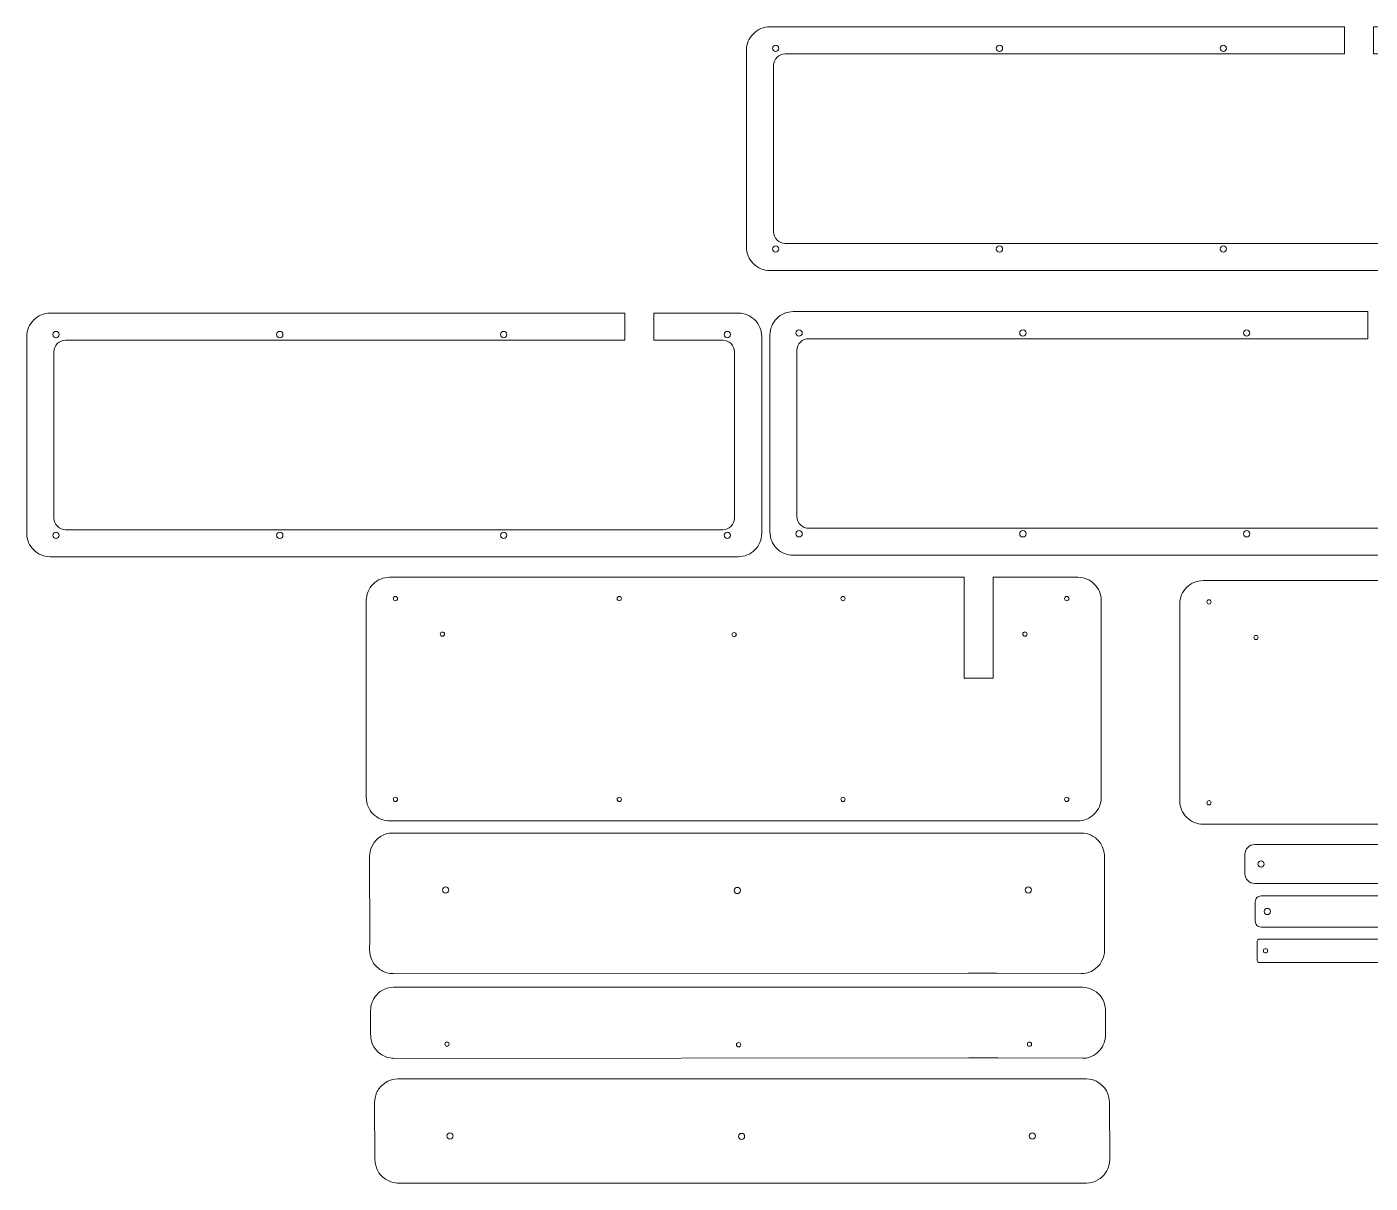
# Model space of a CAD drawing. Header units: centimetres. Extents: x -117 to 79, y -57 to 69.
# Drawn here: x -104.9 to -35.8, y -57.3 to 2.1 of the extents above; entities that cross this region are included whole.
import ezdxf

# ---------------------------------------------------------------- set-up
doc = ezdxf.new("R2010")
doc.units = ezdxf.units.CM
doc.header["$MEASUREMENT"] = 0
doc.layers.add('Layer 1', color=7, linetype='Continuous')

msp = doc.modelspace()

# ---------------------------------------------------------------- linework, layer by layer
at = {"layer": 'Layer 1', "lineweight": 9}
for points, knots in [([(-35.65264, 0.74889), (-35.65264, 0.74889), (-35.65264, 2.13889), (-35.65264, 2.13889), (-35.65264, 2.13889), (-31.30996, 2.13889), (-31.30996, 2.13889), (-30.9919, 2.13909), (-30.68678, 2.01294), (-30.46174, 1.78818), (-30.2367, 1.56342), (-30.11016, 1.25695), (-30.10995, 0.93889), (-30.10995, 0.93889), (-30.10995, -9.18611), (-30.10995, -9.18611), (-30.10975, -9.50417), (-30.23591, -9.80928), (-30.46067, -10.03432), (-30.68543, -10.25937), (-30.9919, -10.38591), (-31.30996, -10.38611), (-31.30996, -10.38611), (-66.67621, -10.38611), (-66.67621, -10.38611), (-66.99426, -10.38631), (-67.29938, -10.26016), (-67.52442, -10.0354), (-67.74946, -9.81064), (-67.876, -9.50417), (-67.87621, -9.18611), (-67.87621, -9.18611), (-67.87621, 0.93889), (-67.87621, 0.93889), (-67.87641, 1.25695), (-67.75025, 1.56206), (-67.52549, 1.7871), (-67.30073, 2.01215), (-66.99426, 2.13869), (-66.67621, 2.13889), (-66.67621, 2.13889), (-37.15264, 2.13889), (-37.15264, 2.13889), (-37.15264, 2.13889), (-37.15264, 0.74889), (-37.15264, 0.74889), (-37.15264, 0.74889), (-65.88621, 0.74889), (-65.88621, 0.74889), (-66.04544, 0.74879), (-66.1981, 0.68544), (-66.31063, 0.57277), (-66.42315, 0.46011), (-66.48631, 0.30812), (-66.48621, 0.14889), (-66.48621, 0.14889), (-66.48621, -8.39632), (-66.48621, -8.39632), (-66.4861, -8.55555), (-66.42275, -8.70822), (-66.31009, -8.82075), (-66.19743, -8.93327), (-66.04544, -8.99642), (-65.88621, -8.99632), (-65.88621, -8.99632), (-32.11182, -8.99632), (-32.11182, -8.99632), (-31.95259, -8.99622), (-31.79992, -8.93287), (-31.6874, -8.82021), (-31.57487, -8.70755), (-31.51172, -8.55555), (-31.51182, -8.39632), (-31.51182, -8.39632), (-31.51182, 0.14889), (-31.51182, 0.14889), (-31.51192, 0.30812), (-31.57527, 0.46079), (-31.68793, 0.57331), (-31.8006, 0.68583), (-31.95259, 0.74899), (-32.11182, 0.74889), (-32.11182, 0.74889), (-35.65264, 0.74889), (-35.65264, 0.74889)], [0, 0, 0, 0, 0.03571429, 0.03571429, 0.03571429, 0.07142857, 0.07142857, 0.07142857, 0.10714286, 0.10714286, 0.10714286, 0.14285714, 0.14285714, 0.14285714, 0.17857143, 0.17857143, 0.17857143, 0.21428571, 0.21428571, 0.21428571, 0.25, 0.25, 0.25, 0.28571429, 0.28571429, 0.28571429, 0.32142857, 0.32142857, 0.32142857, 0.35714286, 0.35714286, 0.35714286, 0.39285714, 0.39285714, 0.39285714, 0.42857143, 0.42857143, 0.42857143, 0.46428571, 0.46428571, 0.46428571, 0.5, 0.5, 0.5, 0.53571429, 0.53571429, 0.53571429, 0.57142857, 0.57142857, 0.57142857, 0.60714286, 0.60714286, 0.60714286, 0.64285714, 0.64285714, 0.64285714, 0.67857143, 0.67857143, 0.67857143, 0.71428571, 0.71428571, 0.71428571, 0.75, 0.75, 0.75, 0.78571429, 0.78571429, 0.78571429, 0.82142857, 0.82142857, 0.82142857, 0.85714286, 0.85714286, 0.85714286, 0.89285714, 0.89285714, 0.89285714, 0.92857143, 0.92857143, 0.92857143, 0.96428571, 0.96428571, 0.96428571, 1, 1, 1, 1]), ([(-66.21371, 1.03889), (-66.21371, 1.12864), (-66.28646, 1.20139), (-66.3762, 1.20139), (-66.46595, 1.20139), (-66.5387, 1.12864), (-66.5387, 1.03889), (-66.53871, 0.94914), (-66.46595, 0.87639), (-66.37621, 0.87639), (-66.28646, 0.87639), (-66.21371, 0.94914), (-66.21371, 1.03889)], [0, 0, 0, 0, 0.25, 0.25, 0.25, 0.5, 0.5, 0.5, 0.75, 0.75, 0.75, 1, 1, 1, 1]), ([(-54.71371, 1.03889), (-54.71371, 1.12864), (-54.78646, 1.20139), (-54.8762, 1.20139), (-54.96595, 1.20139), (-55.0387, 1.12864), (-55.0387, 1.03889), (-55.03871, 0.94914), (-54.96595, 0.87639), (-54.87621, 0.87639), (-54.78646, 0.87639), (-54.71371, 0.94914), (-54.71371, 1.03889)], [0, 0, 0, 0, 0.25, 0.25, 0.25, 0.5, 0.5, 0.5, 0.75, 0.75, 0.75, 1, 1, 1, 1]), ([(-43.21371, 1.03889), (-43.21371, 1.12864), (-43.28646, 1.20139), (-43.3762, 1.20139), (-43.46595, 1.20139), (-43.5387, 1.12864), (-43.5387, 1.03889), (-43.53871, 0.94914), (-43.46595, 0.87639), (-43.37621, 0.87639), (-43.28646, 0.87639), (-43.21371, 0.94914), (-43.21371, 1.03889)], [0, 0, 0, 0, 0.25, 0.25, 0.25, 0.5, 0.5, 0.5, 0.75, 0.75, 0.75, 1, 1, 1, 1]), ([(-66.21371, -9.28111), (-66.21371, -9.19136), (-66.28646, -9.11861), (-66.3762, -9.11861), (-66.46595, -9.11861), (-66.5387, -9.19136), (-66.5387, -9.28111), (-66.53871, -9.37086), (-66.46595, -9.44361), (-66.37621, -9.44361), (-66.28646, -9.44361), (-66.21371, -9.37086), (-66.21371, -9.28111)], [0, 0, 0, 0, 0.25, 0.25, 0.25, 0.5, 0.5, 0.5, 0.75, 0.75, 0.75, 1, 1, 1, 1]), ([(-54.71371, -9.28111), (-54.71371, -9.19136), (-54.78646, -9.11861), (-54.8762, -9.11861), (-54.96595, -9.11861), (-55.0387, -9.19136), (-55.0387, -9.28111), (-55.03871, -9.37086), (-54.96595, -9.44361), (-54.87621, -9.44361), (-54.78646, -9.44361), (-54.71371, -9.37086), (-54.71371, -9.28111)], [0, 0, 0, 0, 0.25, 0.25, 0.25, 0.5, 0.5, 0.5, 0.75, 0.75, 0.75, 1, 1, 1, 1]), ([(-43.21371, -9.28111), (-43.21371, -9.19136), (-43.28646, -9.11861), (-43.3762, -9.11861), (-43.46595, -9.11861), (-43.5387, -9.19136), (-43.5387, -9.28111), (-43.53871, -9.37086), (-43.46595, -9.44361), (-43.37621, -9.44361), (-43.28646, -9.44361), (-43.21371, -9.37086), (-43.21371, -9.28111)], [0, 0, 0, 0, 0.25, 0.25, 0.25, 0.5, 0.5, 0.5, 0.75, 0.75, 0.75, 1, 1, 1, 1]), ([(-72.63907, -13.96625), (-72.63907, -13.96625), (-72.63907, -12.57625), (-72.63907, -12.57625), (-72.63907, -12.57625), (-68.29639, -12.57625), (-68.29639, -12.57625), (-67.97833, -12.57605), (-67.67321, -12.7022), (-67.44817, -12.92696), (-67.22313, -13.15172), (-67.09659, -13.45819), (-67.09638, -13.77625), (-67.09638, -13.77625), (-67.09638, -23.90125), (-67.09638, -23.90125), (-67.09618, -24.21931), (-67.22234, -24.52442), (-67.4471, -24.74946), (-67.67186, -24.97451), (-67.97833, -25.10105), (-68.29639, -25.10125), (-68.29639, -25.10125), (-103.66264, -25.10125), (-103.66264, -25.10125), (-103.98069, -25.10145), (-104.28581, -24.9753), (-104.51085, -24.75054), (-104.73589, -24.52578), (-104.86243, -24.21931), (-104.86264, -23.90125), (-104.86264, -23.90125), (-104.86264, -13.77625), (-104.86264, -13.77625), (-104.86284, -13.45819), (-104.73668, -13.15308), (-104.51192, -12.92804), (-104.28716, -12.70299), (-103.98069, -12.57645), (-103.66264, -12.57625), (-103.66264, -12.57625), (-74.13907, -12.57625), (-74.13907, -12.57625), (-74.13907, -12.57625), (-74.13907, -13.96625), (-74.13907, -13.96625), (-74.13907, -13.96625), (-102.87264, -13.96625), (-102.87264, -13.96625), (-103.03187, -13.96635), (-103.18453, -14.0297), (-103.29706, -14.14237), (-103.40958, -14.25503), (-103.47274, -14.40702), (-103.47264, -14.56625), (-103.47264, -14.56625), (-103.47264, -23.11146), (-103.47264, -23.11146), (-103.47253, -23.27069), (-103.40918, -23.42336), (-103.29652, -23.53589), (-103.18386, -23.64841), (-103.03187, -23.71156), (-102.87264, -23.71146), (-102.87264, -23.71146), (-69.09825, -23.71146), (-69.09825, -23.71146), (-68.93902, -23.71136), (-68.78635, -23.64801), (-68.67383, -23.53535), (-68.5613, -23.42269), (-68.49815, -23.27069), (-68.49825, -23.11146), (-68.49825, -23.11146), (-68.49825, -14.56625), (-68.49825, -14.56625), (-68.49835, -14.40702), (-68.5617, -14.25435), (-68.67436, -14.14183), (-68.78703, -14.02931), (-68.93902, -13.96615), (-69.09825, -13.96625), (-69.09825, -13.96625), (-72.63907, -13.96625), (-72.63907, -13.96625)], [0, 0, 0, 0, 0.03571429, 0.03571429, 0.03571429, 0.07142857, 0.07142857, 0.07142857, 0.10714286, 0.10714286, 0.10714286, 0.14285714, 0.14285714, 0.14285714, 0.17857143, 0.17857143, 0.17857143, 0.21428571, 0.21428571, 0.21428571, 0.25, 0.25, 0.25, 0.28571429, 0.28571429, 0.28571429, 0.32142857, 0.32142857, 0.32142857, 0.35714286, 0.35714286, 0.35714286, 0.39285714, 0.39285714, 0.39285714, 0.42857143, 0.42857143, 0.42857143, 0.46428571, 0.46428571, 0.46428571, 0.5, 0.5, 0.5, 0.53571429, 0.53571429, 0.53571429, 0.57142857, 0.57142857, 0.57142857, 0.60714286, 0.60714286, 0.60714286, 0.64285714, 0.64285714, 0.64285714, 0.67857143, 0.67857143, 0.67857143, 0.71428571, 0.71428571, 0.71428571, 0.75, 0.75, 0.75, 0.78571429, 0.78571429, 0.78571429, 0.82142857, 0.82142857, 0.82142857, 0.85714286, 0.85714286, 0.85714286, 0.89285714, 0.89285714, 0.89285714, 0.92857143, 0.92857143, 0.92857143, 0.96428571, 0.96428571, 0.96428571, 1, 1, 1, 1]), ([(-34.45146, -13.89092), (-34.45146, -13.89092), (-34.45146, -12.50092), (-34.45146, -12.50092), (-34.45146, -12.50092), (-30.10878, -12.50092), (-30.10878, -12.50092), (-29.79072, -12.50072), (-29.4856, -12.62687), (-29.26056, -12.85163), (-29.03552, -13.07639), (-28.90898, -13.38286), (-28.90877, -13.70092), (-28.90877, -13.70092), (-28.90877, -23.82592), (-28.90877, -23.82592), (-28.90857, -24.14398), (-29.03473, -24.44909), (-29.25949, -24.67413), (-29.48425, -24.89918), (-29.79072, -25.02572), (-30.10878, -25.02592), (-30.10878, -25.02592), (-65.47503, -25.02592), (-65.47503, -25.02592), (-65.79308, -25.02612), (-66.0982, -24.89997), (-66.32324, -24.67521), (-66.54828, -24.45045), (-66.67482, -24.14398), (-66.67503, -23.82592), (-66.67503, -23.82592), (-66.67503, -13.70092), (-66.67503, -13.70092), (-66.67523, -13.38286), (-66.54907, -13.07775), (-66.32431, -12.85271), (-66.09955, -12.62766), (-65.79308, -12.50112), (-65.47503, -12.50092), (-65.47503, -12.50092), (-35.95146, -12.50092), (-35.95146, -12.50092), (-35.95146, -12.50092), (-35.95146, -13.89092), (-35.95146, -13.89092), (-35.95146, -13.89092), (-64.68503, -13.89092), (-64.68503, -13.89092), (-64.84426, -13.89102), (-64.99692, -13.95437), (-65.10945, -14.06704), (-65.22197, -14.1797), (-65.28513, -14.33169), (-65.28503, -14.49092), (-65.28503, -14.49092), (-65.28503, -23.03613), (-65.28503, -23.03613), (-65.28492, -23.19536), (-65.22157, -23.34803), (-65.10891, -23.46056), (-64.99625, -23.57308), (-64.84426, -23.63623), (-64.68503, -23.63613), (-64.68503, -23.63613), (-30.91064, -23.63613), (-30.91064, -23.63613), (-30.75141, -23.63603), (-30.59874, -23.57268), (-30.48622, -23.46002), (-30.37369, -23.34736), (-30.31054, -23.19536), (-30.31064, -23.03613), (-30.31064, -23.03613), (-30.31064, -14.49092), (-30.31064, -14.49092), (-30.31074, -14.33169), (-30.37409, -14.17902), (-30.48675, -14.0665), (-30.59942, -13.95398), (-30.75141, -13.89082), (-30.91064, -13.89092), (-30.91064, -13.89092), (-34.45146, -13.89092), (-34.45146, -13.89092)], [0, 0, 0, 0, 0.03571429, 0.03571429, 0.03571429, 0.07142857, 0.07142857, 0.07142857, 0.10714286, 0.10714286, 0.10714286, 0.14285714, 0.14285714, 0.14285714, 0.17857143, 0.17857143, 0.17857143, 0.21428571, 0.21428571, 0.21428571, 0.25, 0.25, 0.25, 0.28571429, 0.28571429, 0.28571429, 0.32142857, 0.32142857, 0.32142857, 0.35714286, 0.35714286, 0.35714286, 0.39285714, 0.39285714, 0.39285714, 0.42857143, 0.42857143, 0.42857143, 0.46428571, 0.46428571, 0.46428571, 0.5, 0.5, 0.5, 0.53571429, 0.53571429, 0.53571429, 0.57142857, 0.57142857, 0.57142857, 0.60714286, 0.60714286, 0.60714286, 0.64285714, 0.64285714, 0.64285714, 0.67857143, 0.67857143, 0.67857143, 0.71428571, 0.71428571, 0.71428571, 0.75, 0.75, 0.75, 0.78571429, 0.78571429, 0.78571429, 0.82142857, 0.82142857, 0.82142857, 0.85714286, 0.85714286, 0.85714286, 0.89285714, 0.89285714, 0.89285714, 0.92857143, 0.92857143, 0.92857143, 0.96428571, 0.96428571, 0.96428571, 1, 1, 1, 1]), ([(-103.20014, -13.67625), (-103.20014, -13.5865), (-103.27289, -13.51375), (-103.36263, -13.51375), (-103.45238, -13.51375), (-103.52513, -13.5865), (-103.52513, -13.67625), (-103.52514, -13.766), (-103.45238, -13.83875), (-103.36264, -13.83875), (-103.27289, -13.83875), (-103.20014, -13.766), (-103.20014, -13.67625)], [0, 0, 0, 0, 0.25, 0.25, 0.25, 0.5, 0.5, 0.5, 0.75, 0.75, 0.75, 1, 1, 1, 1]), ([(-91.70014, -13.67625), (-91.70014, -13.5865), (-91.77289, -13.51375), (-91.86263, -13.51375), (-91.95238, -13.51375), (-92.02513, -13.5865), (-92.02513, -13.67625), (-92.02514, -13.766), (-91.95238, -13.83875), (-91.86264, -13.83875), (-91.77289, -13.83875), (-91.70014, -13.766), (-91.70014, -13.67625)], [0, 0, 0, 0, 0.25, 0.25, 0.25, 0.5, 0.5, 0.5, 0.75, 0.75, 0.75, 1, 1, 1, 1]), ([(-80.20014, -13.67625), (-80.20014, -13.5865), (-80.27289, -13.51375), (-80.36263, -13.51375), (-80.45238, -13.51375), (-80.52513, -13.5865), (-80.52513, -13.67625), (-80.52514, -13.766), (-80.45238, -13.83875), (-80.36264, -13.83875), (-80.27289, -13.83875), (-80.20014, -13.766), (-80.20014, -13.67625)], [0, 0, 0, 0, 0.25, 0.25, 0.25, 0.5, 0.5, 0.5, 0.75, 0.75, 0.75, 1, 1, 1, 1]), ([(-68.70014, -13.67625), (-68.70014, -13.5865), (-68.77289, -13.51375), (-68.86263, -13.51375), (-68.95238, -13.51375), (-69.02513, -13.5865), (-69.02513, -13.67625), (-69.02514, -13.766), (-68.95238, -13.83875), (-68.86264, -13.83875), (-68.77289, -13.83875), (-68.70014, -13.766), (-68.70014, -13.67625)], [0, 0, 0, 0, 0.25, 0.25, 0.25, 0.5, 0.5, 0.5, 0.75, 0.75, 0.75, 1, 1, 1, 1]), ([(-65.01253, -13.60092), (-65.01253, -13.51117), (-65.08528, -13.43842), (-65.17502, -13.43842), (-65.26477, -13.43842), (-65.33752, -13.51117), (-65.33752, -13.60092), (-65.33753, -13.69067), (-65.26477, -13.76342), (-65.17503, -13.76342), (-65.08528, -13.76342), (-65.01253, -13.69067), (-65.01253, -13.60092)], [0, 0, 0, 0, 0.25, 0.25, 0.25, 0.5, 0.5, 0.5, 0.75, 0.75, 0.75, 1, 1, 1, 1]), ([(-53.51253, -13.60092), (-53.51253, -13.51117), (-53.58528, -13.43842), (-53.67502, -13.43842), (-53.76477, -13.43842), (-53.83752, -13.51117), (-53.83752, -13.60092), (-53.83753, -13.69067), (-53.76477, -13.76342), (-53.67503, -13.76342), (-53.58528, -13.76342), (-53.51253, -13.69067), (-53.51253, -13.60092)], [0, 0, 0, 0, 0.25, 0.25, 0.25, 0.5, 0.5, 0.5, 0.75, 0.75, 0.75, 1, 1, 1, 1]), ([(-42.01253, -13.60092), (-42.01253, -13.51117), (-42.08528, -13.43842), (-42.17502, -13.43842), (-42.26477, -13.43842), (-42.33752, -13.51117), (-42.33752, -13.60092), (-42.33753, -13.69067), (-42.26477, -13.76342), (-42.17503, -13.76342), (-42.08528, -13.76342), (-42.01253, -13.69067), (-42.01253, -13.60092)], [0, 0, 0, 0, 0.25, 0.25, 0.25, 0.5, 0.5, 0.5, 0.75, 0.75, 0.75, 1, 1, 1, 1]), ([(-103.20014, -23.99625), (-103.20014, -23.9065), (-103.27289, -23.83375), (-103.36263, -23.83375), (-103.45238, -23.83375), (-103.52513, -23.9065), (-103.52513, -23.99625), (-103.52514, -24.086), (-103.45238, -24.15875), (-103.36264, -24.15875), (-103.27289, -24.15875), (-103.20014, -24.086), (-103.20014, -23.99625)], [0, 0, 0, 0, 0.25, 0.25, 0.25, 0.5, 0.5, 0.5, 0.75, 0.75, 0.75, 1, 1, 1, 1]), ([(-91.70014, -23.99625), (-91.70014, -23.9065), (-91.77289, -23.83375), (-91.86263, -23.83375), (-91.95238, -23.83375), (-92.02513, -23.9065), (-92.02513, -23.99625), (-92.02514, -24.086), (-91.95238, -24.15875), (-91.86264, -24.15875), (-91.77289, -24.15875), (-91.70014, -24.086), (-91.70014, -23.99625)], [0, 0, 0, 0, 0.25, 0.25, 0.25, 0.5, 0.5, 0.5, 0.75, 0.75, 0.75, 1, 1, 1, 1]), ([(-80.20014, -23.99625), (-80.20014, -23.9065), (-80.27289, -23.83375), (-80.36263, -23.83375), (-80.45238, -23.83375), (-80.52513, -23.9065), (-80.52513, -23.99625), (-80.52514, -24.086), (-80.45238, -24.15875), (-80.36264, -24.15875), (-80.27289, -24.15875), (-80.20014, -24.086), (-80.20014, -23.99625)], [0, 0, 0, 0, 0.25, 0.25, 0.25, 0.5, 0.5, 0.5, 0.75, 0.75, 0.75, 1, 1, 1, 1]), ([(-68.70014, -23.99625), (-68.70014, -23.9065), (-68.77289, -23.83375), (-68.86263, -23.83375), (-68.95238, -23.83375), (-69.02513, -23.9065), (-69.02513, -23.99625), (-69.02514, -24.086), (-68.95238, -24.15875), (-68.86264, -24.15875), (-68.77289, -24.15875), (-68.70014, -24.086), (-68.70014, -23.99625)], [0, 0, 0, 0, 0.25, 0.25, 0.25, 0.5, 0.5, 0.5, 0.75, 0.75, 0.75, 1, 1, 1, 1]), ([(-65.01253, -23.92092), (-65.01253, -23.83117), (-65.08528, -23.75842), (-65.17502, -23.75842), (-65.26477, -23.75842), (-65.33752, -23.83117), (-65.33752, -23.92092), (-65.33753, -24.01067), (-65.26477, -24.08342), (-65.17503, -24.08342), (-65.08528, -24.08342), (-65.01253, -24.01067), (-65.01253, -23.92092)], [0, 0, 0, 0, 0.25, 0.25, 0.25, 0.5, 0.5, 0.5, 0.75, 0.75, 0.75, 1, 1, 1, 1]), ([(-53.51253, -23.92092), (-53.51253, -23.83117), (-53.58528, -23.75842), (-53.67502, -23.75842), (-53.76477, -23.75842), (-53.83752, -23.83117), (-53.83752, -23.92092), (-53.83753, -24.01067), (-53.76477, -24.08342), (-53.67503, -24.08342), (-53.58528, -24.08342), (-53.51253, -24.01067), (-53.51253, -23.92092)], [0, 0, 0, 0, 0.25, 0.25, 0.25, 0.5, 0.5, 0.5, 0.75, 0.75, 0.75, 1, 1, 1, 1]), ([(-42.01253, -23.92092), (-42.01253, -23.83117), (-42.08528, -23.75842), (-42.17502, -23.75842), (-42.26477, -23.75842), (-42.33752, -23.83117), (-42.33752, -23.92092), (-42.33753, -24.01067), (-42.26477, -24.08342), (-42.17503, -24.08342), (-42.08528, -24.08342), (-42.01253, -24.01067), (-42.01253, -23.92092)], [0, 0, 0, 0, 0.25, 0.25, 0.25, 0.5, 0.5, 0.5, 0.75, 0.75, 0.75, 1, 1, 1, 1]), ([(-56.6948, -26.15343), (-56.6948, -26.15343), (-56.6948, -31.34617), (-56.6948, -31.34617), (-56.6948, -31.34617), (-55.1948, -31.34617), (-55.1948, -31.34617), (-55.1948, -31.34617), (-55.1948, -26.15343), (-55.1948, -26.15343), (-55.1948, -26.15343), (-50.85212, -26.15343), (-50.85212, -26.15343), (-50.53406, -26.15323), (-50.22894, -26.27938), (-50.0039, -26.50414), (-49.77886, -26.7289), (-49.65232, -27.03537), (-49.65211, -27.35343), (-49.65211, -27.35343), (-49.65211, -37.47843), (-49.65211, -37.47843), (-49.65191, -37.79649), (-49.77807, -38.1016), (-50.00283, -38.32664), (-50.22759, -38.55169), (-50.53406, -38.67823), (-50.85212, -38.67843), (-50.85212, -38.67843), (-86.21837, -38.67843), (-86.21837, -38.67843), (-86.53642, -38.67863), (-86.84154, -38.55248), (-87.06658, -38.32772), (-87.29162, -38.10296), (-87.41816, -37.79649), (-87.41837, -37.47843), (-87.41837, -37.47843), (-87.41837, -27.35343), (-87.41837, -27.35343), (-87.41857, -27.03537), (-87.29241, -26.73026), (-87.06765, -26.50522), (-86.84289, -26.28017), (-86.53642, -26.15363), (-86.21837, -26.15343), (-86.21837, -26.15343), (-56.6948, -26.15343), (-56.6948, -26.15343)], [0, 0, 0, 0, 0.0625, 0.0625, 0.0625, 0.125, 0.125, 0.125, 0.1875, 0.1875, 0.1875, 0.25, 0.25, 0.25, 0.3125, 0.3125, 0.3125, 0.375, 0.375, 0.375, 0.4375, 0.4375, 0.4375, 0.5, 0.5, 0.5, 0.5625, 0.5625, 0.5625, 0.625, 0.625, 0.625, 0.6875, 0.6875, 0.6875, 0.75, 0.75, 0.75, 0.8125, 0.8125, 0.8125, 0.875, 0.875, 0.875, 0.9375, 0.9375, 0.9375, 1, 1, 1, 1]), ([(-14.88382, -26.32466), (-14.88382, -26.32466), (-14.88382, -29.05015), (-14.88382, -29.05015), (-14.88382, -29.05015), (-13.38382, -29.05015), (-13.38382, -29.05015), (-13.38382, -29.05015), (-13.38382, -26.32466), (-13.38382, -26.32466), (-13.38382, -26.32466), (-9.04114, -26.32466), (-9.04114, -26.32466), (-8.72308, -26.32446), (-8.41796, -26.45061), (-8.19292, -26.67537), (-7.96788, -26.90013), (-7.84134, -27.2066), (-7.84113, -27.52466), (-7.84113, -27.52466), (-7.84113, -37.64966), (-7.84113, -37.64966), (-7.84093, -37.96772), (-7.96709, -38.27283), (-8.19185, -38.49787), (-8.41661, -38.72292), (-8.72308, -38.84946), (-9.04114, -38.84966), (-9.04114, -38.84966), (-44.40739, -38.84966), (-44.40739, -38.84966), (-44.72544, -38.84986), (-45.03056, -38.72371), (-45.2556, -38.49895), (-45.48064, -38.27419), (-45.60718, -37.96772), (-45.60739, -37.64966), (-45.60739, -37.64966), (-45.60739, -27.52466), (-45.60739, -27.52466), (-45.60759, -27.2066), (-45.48143, -26.90149), (-45.25667, -26.67645), (-45.03191, -26.4514), (-44.72544, -26.32486), (-44.40739, -26.32466), (-44.40739, -26.32466), (-14.88382, -26.32466), (-14.88382, -26.32466)], [0, 0, 0, 0, 0.0625, 0.0625, 0.0625, 0.125, 0.125, 0.125, 0.1875, 0.1875, 0.1875, 0.25, 0.25, 0.25, 0.3125, 0.3125, 0.3125, 0.375, 0.375, 0.375, 0.4375, 0.4375, 0.4375, 0.5, 0.5, 0.5, 0.5625, 0.5625, 0.5625, 0.625, 0.625, 0.625, 0.6875, 0.6875, 0.6875, 0.75, 0.75, 0.75, 0.8125, 0.8125, 0.8125, 0.875, 0.875, 0.875, 0.9375, 0.9375, 0.9375, 1, 1, 1, 1]), ([(-85.80837, -27.25343), (-85.80837, -27.19268), (-85.85762, -27.14343), (-85.91837, -27.14343), (-85.97912, -27.14343), (-86.02837, -27.19268), (-86.02837, -27.25343), (-86.02837, -27.31418), (-85.97912, -27.36343), (-85.91837, -27.36343), (-85.85762, -27.36343), (-85.80837, -27.31418), (-85.80837, -27.25343)], [0, 0, 0, 0, 0.25, 0.25, 0.25, 0.5, 0.5, 0.5, 0.75, 0.75, 0.75, 1, 1, 1, 1]), ([(-74.30837, -27.25343), (-74.30837, -27.19268), (-74.35762, -27.14343), (-74.41837, -27.14343), (-74.47912, -27.14343), (-74.52837, -27.19268), (-74.52837, -27.25343), (-74.52837, -27.31418), (-74.47912, -27.36343), (-74.41837, -27.36343), (-74.35762, -27.36343), (-74.30837, -27.31418), (-74.30837, -27.25343)], [0, 0, 0, 0, 0.25, 0.25, 0.25, 0.5, 0.5, 0.5, 0.75, 0.75, 0.75, 1, 1, 1, 1]), ([(-62.80837, -27.25343), (-62.80837, -27.19268), (-62.85762, -27.14343), (-62.91837, -27.14343), (-62.97912, -27.14343), (-63.02837, -27.19268), (-63.02837, -27.25343), (-63.02837, -27.31418), (-62.97912, -27.36343), (-62.91837, -27.36343), (-62.85762, -27.36343), (-62.80837, -27.31418), (-62.80837, -27.25343)], [0, 0, 0, 0, 0.25, 0.25, 0.25, 0.5, 0.5, 0.5, 0.75, 0.75, 0.75, 1, 1, 1, 1]), ([(-51.30837, -27.25343), (-51.30837, -27.19268), (-51.35762, -27.14343), (-51.41837, -27.14343), (-51.47912, -27.14343), (-51.52837, -27.19268), (-51.52837, -27.25343), (-51.52837, -27.31418), (-51.47912, -27.36343), (-51.41837, -27.36343), (-51.35762, -27.36343), (-51.30837, -27.31418), (-51.30837, -27.25343)], [0, 0, 0, 0, 0.25, 0.25, 0.25, 0.5, 0.5, 0.5, 0.75, 0.75, 0.75, 1, 1, 1, 1]), ([(-43.99739, -27.42466), (-43.99739, -27.36391), (-44.04664, -27.31466), (-44.10739, -27.31466), (-44.16814, -27.31466), (-44.21739, -27.36391), (-44.21739, -27.42466), (-44.21739, -27.48541), (-44.16814, -27.53466), (-44.10739, -27.53466), (-44.04664, -27.53466), (-43.99739, -27.48541), (-43.99739, -27.42466)], [0, 0, 0, 0, 0.25, 0.25, 0.25, 0.5, 0.5, 0.5, 0.75, 0.75, 0.75, 1, 1, 1, 1]), ([(-83.39332, -29.07892), (-83.39332, -29.01817), (-83.44257, -28.96892), (-83.50332, -28.96892), (-83.56407, -28.96892), (-83.61332, -29.01817), (-83.61332, -29.07892), (-83.61332, -29.13967), (-83.56407, -29.18892), (-83.50332, -29.18892), (-83.44257, -29.18892), (-83.39332, -29.13967), (-83.39332, -29.07892)], [0, 0, 0, 0, 0.25, 0.25, 0.25, 0.5, 0.5, 0.5, 0.75, 0.75, 0.75, 1, 1, 1, 1]), ([(-53.45716, -29.07892), (-53.45716, -29.01817), (-53.50641, -28.96892), (-53.56716, -28.96892), (-53.62791, -28.96892), (-53.67716, -29.01817), (-53.67716, -29.07892), (-53.67716, -29.13967), (-53.62791, -29.18892), (-53.56716, -29.18892), (-53.50641, -29.18892), (-53.45716, -29.13967), (-53.45716, -29.07892)], [0, 0, 0, 0, 0.25, 0.25, 0.25, 0.5, 0.5, 0.5, 0.75, 0.75, 0.75, 1, 1, 1, 1]), ([(-68.40659, -29.10705), (-68.40659, -29.0463), (-68.45584, -28.99705), (-68.51659, -28.99705), (-68.57734, -28.99705), (-68.62659, -29.0463), (-68.62659, -29.10705), (-68.62659, -29.1678), (-68.57734, -29.21705), (-68.51659, -29.21705), (-68.45584, -29.21705), (-68.40659, -29.1678), (-68.40659, -29.10705)], [0, 0, 0, 0, 0.25, 0.25, 0.25, 0.5, 0.5, 0.5, 0.75, 0.75, 0.75, 1, 1, 1, 1]), ([(-41.58234, -29.25015), (-41.58234, -29.1894), (-41.63159, -29.14015), (-41.69234, -29.14015), (-41.75309, -29.14015), (-41.80234, -29.1894), (-41.80234, -29.25015), (-41.80234, -29.3109), (-41.75309, -29.36015), (-41.69234, -29.36015), (-41.63159, -29.36015), (-41.58234, -29.3109), (-41.58234, -29.25015)], [0, 0, 0, 0, 0.25, 0.25, 0.25, 0.5, 0.5, 0.5, 0.75, 0.75, 0.75, 1, 1, 1, 1]), ([(-85.80837, -37.57343), (-85.80837, -37.51268), (-85.85762, -37.46343), (-85.91837, -37.46343), (-85.97912, -37.46343), (-86.02837, -37.51268), (-86.02837, -37.57343), (-86.02837, -37.63418), (-85.97912, -37.68343), (-85.91837, -37.68343), (-85.85762, -37.68343), (-85.80837, -37.63418), (-85.80837, -37.57343)], [0, 0, 0, 0, 0.25, 0.25, 0.25, 0.5, 0.5, 0.5, 0.75, 0.75, 0.75, 1, 1, 1, 1]), ([(-74.30837, -37.57343), (-74.30837, -37.51268), (-74.35762, -37.46343), (-74.41837, -37.46343), (-74.47912, -37.46343), (-74.52837, -37.51268), (-74.52837, -37.57343), (-74.52837, -37.63418), (-74.47912, -37.68343), (-74.41837, -37.68343), (-74.35762, -37.68343), (-74.30837, -37.63418), (-74.30837, -37.57343)], [0, 0, 0, 0, 0.25, 0.25, 0.25, 0.5, 0.5, 0.5, 0.75, 0.75, 0.75, 1, 1, 1, 1]), ([(-62.80837, -37.57343), (-62.80837, -37.51268), (-62.85762, -37.46343), (-62.91837, -37.46343), (-62.97912, -37.46343), (-63.02837, -37.51268), (-63.02837, -37.57343), (-63.02837, -37.63418), (-62.97912, -37.68343), (-62.91837, -37.68343), (-62.85762, -37.68343), (-62.80837, -37.63418), (-62.80837, -37.57343)], [0, 0, 0, 0, 0.25, 0.25, 0.25, 0.5, 0.5, 0.5, 0.75, 0.75, 0.75, 1, 1, 1, 1]), ([(-51.30837, -37.57343), (-51.30837, -37.51268), (-51.35762, -37.46343), (-51.41837, -37.46343), (-51.47912, -37.46343), (-51.52837, -37.51268), (-51.52837, -37.57343), (-51.52837, -37.63418), (-51.47912, -37.68343), (-51.41837, -37.68343), (-51.35762, -37.68343), (-51.30837, -37.63418), (-51.30837, -37.57343)], [0, 0, 0, 0, 0.25, 0.25, 0.25, 0.5, 0.5, 0.5, 0.75, 0.75, 0.75, 1, 1, 1, 1]), ([(-43.99739, -37.74466), (-43.99739, -37.68391), (-44.04664, -37.63466), (-44.10739, -37.63466), (-44.16814, -37.63466), (-44.21739, -37.68391), (-44.21739, -37.74466), (-44.21739, -37.80541), (-44.16814, -37.85466), (-44.10739, -37.85466), (-44.04664, -37.85466), (-43.99739, -37.80541), (-43.99739, -37.74466)], [0, 0, 0, 0, 0.25, 0.25, 0.25, 0.5, 0.5, 0.5, 0.75, 0.75, 0.75, 1, 1, 1, 1]), ([(-56.50932, -46.51427), (-56.50932, -46.51427), (-56.50932, -46.51427), (-56.50932, -46.51427), (-56.50932, -46.51427), (-55.00932, -46.51427), (-55.00932, -46.51427), (-55.00932, -46.51427), (-55.00932, -46.51427), (-55.00932, -46.51427), (-55.00932, -46.51427), (-50.68101, -46.53224), (-50.68101, -46.53224), (-50.36243, -46.53235), (-50.11707, -46.41531), (-49.93695, -46.27412), (-49.59807, -46.0085), (-49.48133, -45.60113), (-49.481, -45.33224), (-49.481, -45.33224), (-49.48102, -40.50302), (-49.48102, -40.50302), (-49.48081, -40.31615), (-49.55794, -39.9778), (-49.7637, -39.72894), (-49.97823, -39.46948), (-50.32843, -39.30317), (-50.66664, -39.30303), (-50.66664, -39.30303), (-86.04728, -39.30302), (-86.04728, -39.30302), (-86.55331, -39.30284), (-86.90379, -39.5881), (-87.08677, -39.90292), (-87.21252, -40.11928), (-87.24711, -40.35349), (-87.24728, -40.50302), (-87.24728, -40.50302), (-87.23289, -44.8549), (-87.23289, -44.8549), (-87.23295, -44.91314), (-87.33246, -45.58517), (-87.04947, -45.99275), (-86.91457, -46.18706), (-86.68432, -46.35077), (-86.50684, -46.44068), (-86.32622, -46.53217), (-86.06886, -46.53222), (-86.02296, -46.53224), (-86.02296, -46.53224), (-56.50932, -46.51427), (-56.50932, -46.51427)], [0, 0, 0, 0, 0.05882353, 0.05882353, 0.05882353, 0.11764706, 0.11764706, 0.11764706, 0.17647059, 0.17647059, 0.17647059, 0.23529412, 0.23529412, 0.23529412, 0.29411765, 0.29411765, 0.29411765, 0.35294118, 0.35294118, 0.35294118, 0.41176471, 0.41176471, 0.41176471, 0.47058824, 0.47058824, 0.47058824, 0.52941176, 0.52941176, 0.52941176, 0.58823529, 0.58823529, 0.58823529, 0.64705882, 0.64705882, 0.64705882, 0.70588235, 0.70588235, 0.70588235, 0.76470588, 0.76470588, 0.76470588, 0.82352941, 0.82352941, 0.82352941, 0.88235294, 0.88235294, 0.88235294, 0.94117647, 0.94117647, 0.94117647, 1, 1, 1, 1]), ([(-42.25901, -40.39677), (-42.25909, -40.26424), (-42.20652, -40.13711), (-42.11288, -40.04335), (-42.01923, -39.94958), (-41.89153, -39.89685), (-41.75901, -39.89677), (-41.75901, -39.89677), (-11.19809, -39.89677), (-11.19809, -39.89677), (-11.06557, -39.89668), (-10.93844, -39.94925), (-10.84467, -40.0429), (-10.7509, -40.13655), (-10.69818, -40.26424), (-10.69809, -40.39677), (-10.69809, -40.39677), (-10.69809, -41.39673), (-10.69809, -41.39673), (-10.69801, -41.52926), (-10.75058, -41.65639), (-10.84422, -41.75015), (-10.93787, -41.84392), (-11.06557, -41.89665), (-11.19809, -41.89673), (-11.19809, -41.89673), (-41.75901, -41.89673), (-41.75901, -41.89673), (-41.89153, -41.89682), (-42.01866, -41.84425), (-42.11243, -41.7506), (-42.2062, -41.65695), (-42.25892, -41.52926), (-42.25901, -41.39673), (-42.25901, -41.39673), (-42.25901, -40.39677), (-42.25901, -40.39677)], [0, 0, 0, 0, 0.08333333, 0.08333333, 0.08333333, 0.16666667, 0.16666667, 0.16666667, 0.25, 0.25, 0.25, 0.33333333, 0.33333333, 0.33333333, 0.41666667, 0.41666667, 0.41666667, 0.5, 0.5, 0.5, 0.58333333, 0.58333333, 0.58333333, 0.66666667, 0.66666667, 0.66666667, 0.75, 0.75, 0.75, 0.83333333, 0.83333333, 0.83333333, 0.91666667, 0.91666667, 0.91666667, 1, 1, 1, 1]), ([(-41.27456, -40.89675), (-41.27456, -40.80838), (-41.3462, -40.73675), (-41.43456, -40.73675), (-41.52293, -40.73675), (-41.59456, -40.80838), (-41.59456, -40.89675), (-41.59456, -40.98512), (-41.52293, -41.05675), (-41.43456, -41.05675), (-41.3462, -41.05675), (-41.27456, -40.98512), (-41.27456, -40.89675)], [0, 0, 0, 0, 0.25, 0.25, 0.25, 0.5, 0.5, 0.5, 0.75, 0.75, 0.75, 1, 1, 1, 1]), ([(-83.17353, -42.22851), (-83.17353, -42.14014), (-83.24517, -42.06851), (-83.33353, -42.06851), (-83.4219, -42.06851), (-83.49353, -42.14014), (-83.49353, -42.22851), (-83.49353, -42.31688), (-83.4219, -42.38851), (-83.33353, -42.38851), (-83.24517, -42.38851), (-83.17353, -42.31688), (-83.17353, -42.22851)], [0, 0, 0, 0, 0.25, 0.25, 0.25, 0.5, 0.5, 0.5, 0.75, 0.75, 0.75, 1, 1, 1, 1]), ([(-68.18681, -42.25664), (-68.18681, -42.16827), (-68.25844, -42.09664), (-68.34681, -42.09664), (-68.43517, -42.09664), (-68.50681, -42.16827), (-68.50681, -42.25664), (-68.50681, -42.34501), (-68.43517, -42.41664), (-68.34681, -42.41664), (-68.25844, -42.41664), (-68.18681, -42.34501), (-68.18681, -42.25664)], [0, 0, 0, 0, 0.25, 0.25, 0.25, 0.5, 0.5, 0.5, 0.75, 0.75, 0.75, 1, 1, 1, 1]), ([(-53.23738, -42.22851), (-53.23738, -42.14014), (-53.30901, -42.06851), (-53.39738, -42.06851), (-53.48574, -42.06851), (-53.55738, -42.14014), (-53.55738, -42.22851), (-53.55738, -42.31688), (-53.48574, -42.38851), (-53.39738, -42.38851), (-53.30901, -42.38851), (-53.23738, -42.31688), (-53.23738, -42.22851)], [0, 0, 0, 0, 0.25, 0.25, 0.25, 0.5, 0.5, 0.5, 0.75, 0.75, 0.75, 1, 1, 1, 1]), ([(-41.43254, -44.13546), (-41.51205, -44.13551), (-41.58833, -44.10397), (-41.64459, -44.04778), (-41.70085, -43.99159), (-41.73248, -43.91498), (-41.73254, -43.83546), (-41.73254, -43.83546), (-41.73254, -42.8355), (-41.73254, -42.8355), (-41.73259, -42.75598), (-41.70105, -42.67971), (-41.64486, -42.62344), (-41.58867, -42.56718), (-41.51205, -42.53555), (-41.43254, -42.5355), (-41.43254, -42.5355), (-10.87162, -42.5355), (-10.87162, -42.5355), (-10.79211, -42.53545), (-10.71583, -42.56699), (-10.65957, -42.62318), (-10.60331, -42.67937), (-10.57168, -42.75598), (-10.57162, -42.8355), (-10.57162, -42.8355), (-10.57162, -43.83546), (-10.57162, -43.83546), (-10.57157, -43.91498), (-10.60311, -43.99125), (-10.6593, -44.04752), (-10.71549, -44.10378), (-10.79211, -44.13541), (-10.87162, -44.13546), (-10.87162, -44.13546), (-41.43254, -44.13546), (-41.43254, -44.13546)], [0, 0, 0, 0, 0.08333333, 0.08333333, 0.08333333, 0.16666667, 0.16666667, 0.16666667, 0.25, 0.25, 0.25, 0.33333333, 0.33333333, 0.33333333, 0.41666667, 0.41666667, 0.41666667, 0.5, 0.5, 0.5, 0.58333333, 0.58333333, 0.58333333, 0.66666667, 0.66666667, 0.66666667, 0.75, 0.75, 0.75, 0.83333333, 0.83333333, 0.83333333, 0.91666667, 0.91666667, 0.91666667, 1, 1, 1, 1]), ([(-40.94809, -43.33548), (-40.94809, -43.24711), (-41.01973, -43.17548), (-41.10809, -43.17548), (-41.19646, -43.17548), (-41.26809, -43.24711), (-41.26809, -43.33548), (-41.26809, -43.42385), (-41.19646, -43.49548), (-41.10809, -43.49548), (-41.01973, -43.49548), (-40.94809, -43.42385), (-40.94809, -43.33548)], [0, 0, 0, 0, 0.25, 0.25, 0.25, 0.5, 0.5, 0.5, 0.75, 0.75, 0.75, 1, 1, 1, 1]), ([(-41.52884, -45.95784), (-41.55534, -45.95786), (-41.58077, -45.94735), (-41.59952, -45.92862), (-41.61827, -45.90989), (-41.62882, -45.88435), (-41.62884, -45.85784), (-41.62884, -45.85784), (-41.62884, -44.85788), (-41.62884, -44.85788), (-41.62885, -44.83137), (-41.61834, -44.80595), (-41.59961, -44.78719), (-41.58088, -44.76844), (-41.55534, -44.75789), (-41.52884, -44.75788), (-41.52884, -44.75788), (-10.96792, -44.75788), (-10.96792, -44.75788), (-10.94142, -44.75786), (-10.91599, -44.76837), (-10.89724, -44.7871), (-10.87849, -44.80583), (-10.86794, -44.83137), (-10.86792, -44.85788), (-10.86792, -44.85788), (-10.86792, -45.85784), (-10.86792, -45.85784), (-10.86791, -45.88435), (-10.87842, -45.90977), (-10.89715, -45.92853), (-10.91588, -45.94728), (-10.94142, -45.95783), (-10.96792, -45.95784), (-10.96792, -45.95784), (-41.52884, -45.95784), (-41.52884, -45.95784)], [0, 0, 0, 0, 0.08333333, 0.08333333, 0.08333333, 0.16666667, 0.16666667, 0.16666667, 0.25, 0.25, 0.25, 0.33333333, 0.33333333, 0.33333333, 0.41666667, 0.41666667, 0.41666667, 0.5, 0.5, 0.5, 0.58333333, 0.58333333, 0.58333333, 0.66666667, 0.66666667, 0.66666667, 0.75, 0.75, 0.75, 0.83333333, 0.83333333, 0.83333333, 0.91666667, 0.91666667, 0.91666667, 1, 1, 1, 1]), ([(-41.09439, -45.35786), (-41.09439, -45.29711), (-41.14364, -45.24786), (-41.20439, -45.24786), (-41.26514, -45.24786), (-41.31439, -45.29711), (-41.31439, -45.35786), (-41.31439, -45.41861), (-41.26514, -45.46786), (-41.20439, -45.46786), (-41.14364, -45.46786), (-41.09439, -45.41861), (-41.09439, -45.35786)], [0, 0, 0, 0, 0.25, 0.25, 0.25, 0.5, 0.5, 0.5, 0.75, 0.75, 0.75, 1, 1, 1, 1]), ([(-56.45771, -50.86679), (-56.45771, -50.86679), (-56.45771, -50.86679), (-56.45771, -50.86679), (-56.45771, -50.86679), (-54.95771, -50.86679), (-54.95771, -50.86679), (-54.95771, -50.86679), (-54.95771, -50.86679), (-54.95771, -50.86679), (-54.95771, -50.86679), (-50.59184, -50.8842), (-50.59184, -50.8842), (-50.12772, -50.88429), (-49.89512, -50.64276), (-49.7115, -50.45816), (-49.52642, -50.27211), (-49.43522, -49.89571), (-49.435, -49.79993), (-49.435, -49.79993), (-49.42939, -48.42716), (-49.42939, -48.42716), (-49.42922, -48.35051), (-49.4438, -48.04269), (-49.63332, -47.75764), (-49.81666, -47.48188), (-50.16741, -47.22736), (-50.61503, -47.22727), (-50.61503, -47.22727), (-86.02382, -47.22751), (-86.02382, -47.22751), (-86.26778, -47.22746), (-86.4526, -47.30386), (-86.60749, -47.39474), (-86.86877, -47.54803), (-87.03473, -47.78622), (-87.11817, -48.00233), (-87.18775, -48.18254), (-87.19547, -48.34848), (-87.19565, -48.42716), (-87.19565, -48.42716), (-87.19565, -49.53983), (-87.19565, -49.53983), (-87.19608, -49.74928), (-87.1977, -50.09887), (-86.953, -50.40879), (-86.83035, -50.56412), (-86.6053, -50.76558), (-86.31396, -50.84005), (-86.13334, -50.88621), (-86.05705, -50.88465), (-86.01115, -50.88465), (-86.01115, -50.88465), (-56.45771, -50.86679), (-56.45771, -50.86679)], [0, 0, 0, 0, 0.05555556, 0.05555556, 0.05555556, 0.11111111, 0.11111111, 0.11111111, 0.16666667, 0.16666667, 0.16666667, 0.22222222, 0.22222222, 0.22222222, 0.27777778, 0.27777778, 0.27777778, 0.33333333, 0.33333333, 0.33333333, 0.38888889, 0.38888889, 0.38888889, 0.44444444, 0.44444444, 0.44444444, 0.5, 0.5, 0.5, 0.55555556, 0.55555556, 0.55555556, 0.61111111, 0.61111111, 0.61111111, 0.66666667, 0.66666667, 0.66666667, 0.72222222, 0.72222222, 0.72222222, 0.77777778, 0.77777778, 0.77777778, 0.83333333, 0.83333333, 0.83333333, 0.88888889, 0.88888889, 0.88888889, 0.94444444, 0.94444444, 0.94444444, 1, 1, 1, 1]), ([(-83.16079, -50.15664), (-83.16079, -50.09589), (-83.21004, -50.04664), (-83.27079, -50.04664), (-83.33154, -50.04664), (-83.38079, -50.09589), (-83.38079, -50.15664), (-83.38079, -50.21739), (-83.33154, -50.26664), (-83.27079, -50.26664), (-83.21004, -50.26664), (-83.16079, -50.21739), (-83.16079, -50.15664)], [0, 0, 0, 0, 0.25, 0.25, 0.25, 0.5, 0.5, 0.5, 0.75, 0.75, 0.75, 1, 1, 1, 1]), ([(-68.17406, -50.18477), (-68.17406, -50.12402), (-68.22331, -50.07477), (-68.28406, -50.07477), (-68.34481, -50.07477), (-68.39406, -50.12402), (-68.39406, -50.18477), (-68.39406, -50.24552), (-68.34481, -50.29477), (-68.28406, -50.29477), (-68.22331, -50.29477), (-68.17406, -50.24552), (-68.17406, -50.18477)], [0, 0, 0, 0, 0.25, 0.25, 0.25, 0.5, 0.5, 0.5, 0.75, 0.75, 0.75, 1, 1, 1, 1]), ([(-53.22463, -50.15664), (-53.22463, -50.09589), (-53.27388, -50.04664), (-53.33463, -50.04664), (-53.39538, -50.04664), (-53.44463, -50.09589), (-53.44463, -50.15664), (-53.44463, -50.21739), (-53.39538, -50.26664), (-53.33463, -50.26664), (-53.27388, -50.26664), (-53.22463, -50.21739), (-53.22463, -50.15664)], [0, 0, 0, 0, 0.25, 0.25, 0.25, 0.5, 0.5, 0.5, 0.75, 0.75, 0.75, 1, 1, 1, 1]), ([(-56.25319, -57.2984), (-56.25319, -57.2984), (-56.25319, -57.2984), (-56.25319, -57.2984), (-56.25319, -57.2984), (-54.75319, -57.2984), (-54.75319, -57.2984), (-54.75319, -57.2984), (-54.75319, -57.2984), (-54.75319, -57.2984), (-54.75319, -57.2984), (-50.41051, -57.2984), (-50.41051, -57.2984), (-49.94639, -57.29852), (-49.61127, -57.0461), (-49.42763, -56.77555), (-49.24253, -56.50287), (-49.21072, -56.21146), (-49.2105, -56.07109), (-49.2105, -56.07109), (-49.22487, -53.14683), (-49.22487, -53.14683), (-49.22463, -52.98543), (-49.25624, -52.81457), (-49.3384, -52.6374), (-49.39106, -52.52382), (-49.45452, -52.40152), (-49.57666, -52.29754), (-49.75202, -52.14824), (-49.9599, -51.94696), (-50.42488, -51.94683), (-50.42488, -51.94683), (-85.79113, -51.94683), (-85.79113, -51.94683), (-86.23514, -51.94672), (-86.44554, -52.14568), (-86.62501, -52.28348), (-86.67557, -52.3223), (-86.70716, -52.36946), (-86.74097, -52.41298), (-86.80381, -52.49387), (-86.85209, -52.57508), (-86.88702, -52.65733), (-86.95949, -52.82799), (-86.9935, -52.99108), (-86.99113, -53.14683), (-86.99113, -53.14683), (-86.97676, -56.07109), (-86.97676, -56.07109), (-86.97682, -56.11417), (-86.95613, -56.58608), (-86.67313, -56.88754), (-86.53822, -57.03127), (-86.34098, -57.16629), (-86.16348, -57.2328), (-85.98285, -57.30048), (-85.82266, -57.29839), (-85.77676, -57.2984), (-85.77676, -57.2984), (-56.25319, -57.2984), (-56.25319, -57.2984)], [0, 0, 0, 0, 0.05, 0.05, 0.05, 0.1, 0.1, 0.1, 0.15, 0.15, 0.15, 0.2, 0.2, 0.2, 0.25, 0.25, 0.25, 0.3, 0.3, 0.3, 0.35, 0.35, 0.35, 0.4, 0.4, 0.4, 0.45, 0.45, 0.45, 0.5, 0.5, 0.5, 0.55, 0.55, 0.55, 0.6, 0.6, 0.6, 0.65, 0.65, 0.65, 0.7, 0.7, 0.7, 0.75, 0.75, 0.75, 0.8, 0.8, 0.8, 0.85, 0.85, 0.85, 0.9, 0.9, 0.9, 0.95, 0.95, 0.95, 1, 1, 1, 1]), ([(-82.95966, -54.87232), (-82.95966, -54.78395), (-83.0313, -54.71232), (-83.11966, -54.71232), (-83.20803, -54.71232), (-83.27966, -54.78395), (-83.27966, -54.87232), (-83.27966, -54.96069), (-83.20803, -55.03232), (-83.11966, -55.03232), (-83.0313, -55.03232), (-82.95966, -54.96069), (-82.95966, -54.87232)], [0, 0, 0, 0, 0.25, 0.25, 0.25, 0.5, 0.5, 0.5, 0.75, 0.75, 0.75, 1, 1, 1, 1]), ([(-67.97294, -54.90045), (-67.97294, -54.81208), (-68.04457, -54.74045), (-68.13294, -54.74045), (-68.2213, -54.74045), (-68.29294, -54.81208), (-68.29294, -54.90045), (-68.29294, -54.98882), (-68.2213, -55.06045), (-68.13294, -55.06045), (-68.04457, -55.06045), (-67.97294, -54.98882), (-67.97294, -54.90045)], [0, 0, 0, 0, 0.25, 0.25, 0.25, 0.5, 0.5, 0.5, 0.75, 0.75, 0.75, 1, 1, 1, 1]), ([(-53.02351, -54.87232), (-53.02351, -54.78395), (-53.09514, -54.71232), (-53.18351, -54.71232), (-53.27187, -54.71232), (-53.34351, -54.78395), (-53.34351, -54.87232), (-53.34351, -54.96069), (-53.27187, -55.03232), (-53.18351, -55.03232), (-53.09514, -55.03232), (-53.02351, -54.96069), (-53.02351, -54.87232)], [0, 0, 0, 0, 0.25, 0.25, 0.25, 0.5, 0.5, 0.5, 0.75, 0.75, 0.75, 1, 1, 1, 1])]:
    msp.add_open_spline(points, degree=3, knots=knots, dxfattribs=at)

doc.saveas('drawing.dxf')
